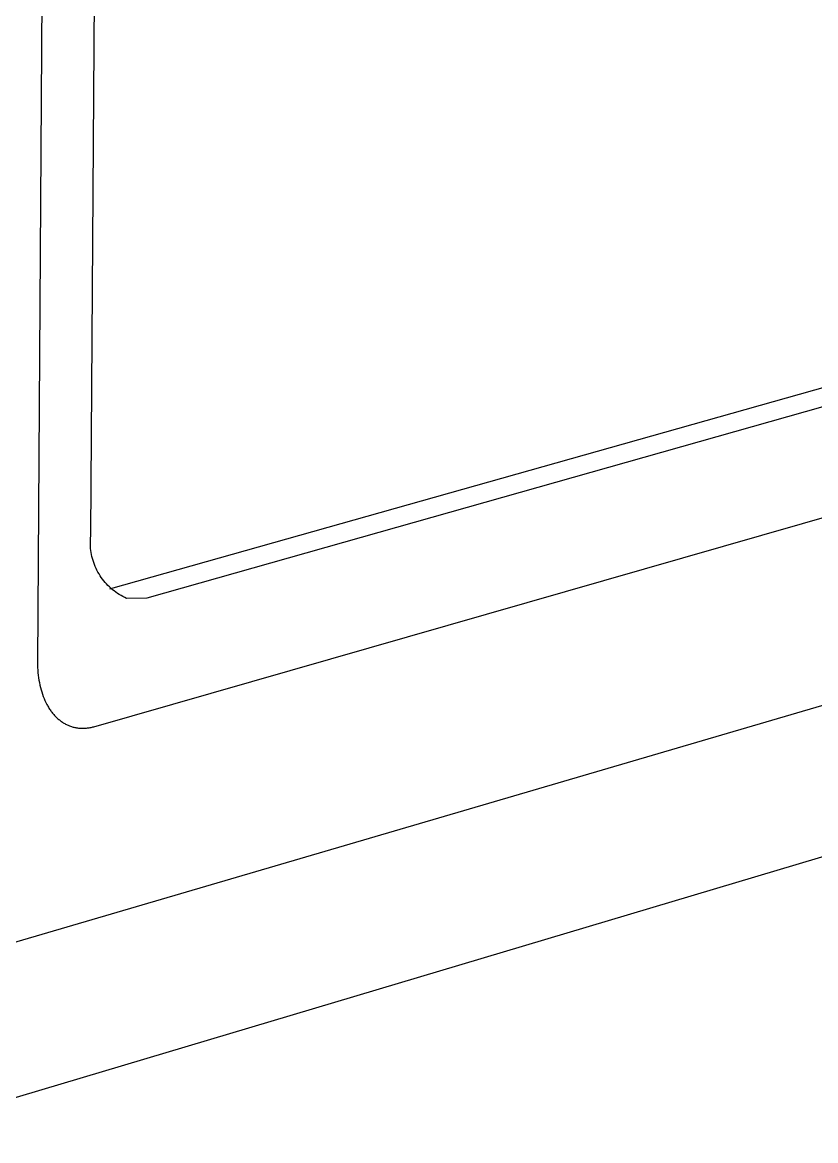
# Model space of a CAD drawing. Header units: millimetres. Extents: x -573 to 3430, y 0 to 3769.
# Drawn here: x 1598.16 to 1614.47, y 269.02 to 292 of the extents above; entities that cross this region are included whole.
import ezdxf

# ---------------------------------------------------------------- set-up
doc = ezdxf.new("R2010")
doc.units = ezdxf.units.MM
doc.layers.add('01 Basic thick', color=7, linetype='Continuous', lineweight=35)

msp = doc.modelspace()

# ---------------------------------------------------------------- linework, layer by layer
at = {"layer": '01 Basic thick', "lineweight": -3}
for p, q in [((1598.736, 320.706), (1598.475, 278.843)), ((1599.573, 281.485), (1599.824, 319.785)), ((1599.979, 280.363), (1640.004, 291.645)), ((1640.742, 291.472), (1600.723, 280.165)), ((1656.379, 290.189), (1584.381, 269.102)), ((1599.633, 277.523), (1643.961, 290.218)), ((1583.728, 265.642), (1653.498, 286.442)), ((1599.561, 281.314), (1599.562, 281.357)), ((1599.561, 281.272), (1599.561, 281.314)), ((1599.562, 281.357), (1599.564, 281.4)), ((1599.564, 281.4), (1599.568, 281.443)), ((1599.568, 281.443), (1599.573, 281.485)), ((1599.563, 281.229), (1599.561, 281.272)), ((1599.566, 281.186), (1599.563, 281.229)), ((1599.571, 281.144), (1599.566, 281.186)), ((1599.577, 281.101), (1599.571, 281.144)), ((1599.585, 281.059), (1599.577, 281.101)), ((1599.594, 281.017), (1599.585, 281.059)), ((1599.605, 280.976), (1599.594, 281.017)), ((1599.617, 280.935), (1599.605, 280.976)), ((1599.63, 280.894), (1599.617, 280.935)), ((1599.645, 280.854), (1599.63, 280.894)), ((1599.661, 280.814), (1599.645, 280.854)), ((1599.678, 280.775), (1599.661, 280.814)), ((1599.697, 280.737), (1599.678, 280.775)), ((1599.717, 280.699), (1599.697, 280.737)), ((1599.739, 280.662), (1599.717, 280.699)), ((1599.761, 280.625), (1599.739, 280.662)), ((1599.785, 280.59), (1599.761, 280.625)), ((1599.81, 280.555), (1599.785, 280.59)), ((1599.836, 280.521), (1599.81, 280.555)), ((1599.864, 280.488), (1599.836, 280.521)), ((1599.892, 280.456), (1599.864, 280.488)), ((1599.922, 280.425), (1599.892, 280.456)), ((1599.952, 280.395), (1599.922, 280.425)), ((1599.984, 280.366), (1599.952, 280.395)), ((1599.962, 280.358), (1599.979, 280.363)), ((1600.016, 280.338), (1599.984, 280.366)), ((1600.05, 280.312), (1600.016, 280.338)), ((1600.084, 280.286), (1600.05, 280.312)), ((1600.119, 280.262), (1600.084, 280.286)), ((1600.155, 280.239), (1600.119, 280.262)), ((1600.192, 280.217), (1600.155, 280.239)), ((1600.229, 280.196), (1600.192, 280.217)), ((1600.268, 280.177), (1600.229, 280.196)), ((1600.306, 280.159), (1600.268, 280.177)), ((1600.723, 280.165), (1600.306, 280.159)), ((1598.475, 278.843), (1598.475, 278.79)), ((1598.475, 278.79), (1598.476, 278.737)), ((1598.476, 278.737), (1598.479, 278.684)), ((1598.479, 278.684), (1598.483, 278.631)), ((1598.483, 278.631), (1598.489, 278.58)), ((1598.489, 278.58), (1598.495, 278.528)), ((1598.495, 278.528), (1598.503, 278.478)), ((1598.503, 278.478), (1598.512, 278.428)), ((1598.512, 278.428), (1598.522, 278.378)), ((1598.522, 278.378), (1598.534, 278.33)), ((1598.534, 278.33), (1598.546, 278.282)), ((1598.546, 278.282), (1598.56, 278.236)), ((1598.56, 278.236), (1598.575, 278.19)), ((1598.575, 278.19), (1598.591, 278.146)), ((1598.591, 278.146), (1598.608, 278.102)), ((1598.608, 278.102), (1598.626, 278.06)), ((1598.626, 278.06), (1598.646, 278.019)), ((1598.646, 278.019), (1598.666, 277.98)), ((1598.666, 277.98), (1598.677, 277.96)), ((1598.677, 277.96), (1598.688, 277.941)), ((1598.688, 277.941), (1598.699, 277.923)), ((1598.699, 277.923), (1598.71, 277.904)), ((1598.71, 277.904), (1598.722, 277.886)), ((1598.722, 277.886), (1598.734, 277.869)), ((1598.734, 277.869), (1598.746, 277.851)), ((1598.746, 277.851), (1598.758, 277.834)), ((1598.758, 277.834), (1598.771, 277.818)), ((1598.771, 277.818), (1598.784, 277.802)), ((1598.784, 277.802), (1598.797, 277.786)), ((1598.797, 277.786), (1598.81, 277.77)), ((1598.81, 277.77), (1598.823, 277.755)), ((1598.823, 277.755), (1598.837, 277.741)), ((1598.837, 277.741), (1598.851, 277.726)), ((1598.851, 277.726), (1598.865, 277.712)), ((1598.865, 277.712), (1598.88, 277.699)), ((1598.88, 277.699), (1598.894, 277.686)), ((1598.894, 277.686), (1598.909, 277.673)), ((1598.909, 277.673), (1598.924, 277.661)), ((1598.924, 277.661), (1598.939, 277.649)), ((1598.939, 277.649), (1598.954, 277.637)), ((1598.954, 277.637), (1598.97, 277.626)), ((1598.97, 277.626), (1598.986, 277.615)), ((1598.986, 277.615), (1599.002, 277.605)), ((1599.002, 277.605), (1599.018, 277.595)), ((1599.018, 277.595), (1599.034, 277.586)), ((1599.034, 277.586), (1599.05, 277.577)), ((1599.05, 277.577), (1599.067, 277.569)), ((1599.067, 277.569), (1599.084, 277.56)), ((1599.084, 277.56), (1599.101, 277.553)), ((1599.101, 277.553), (1599.118, 277.546)), ((1599.118, 277.546), (1599.135, 277.539)), ((1599.135, 277.539), (1599.152, 277.532)), ((1599.152, 277.532), (1599.17, 277.527)), ((1599.17, 277.527), (1599.187, 277.521)), ((1599.187, 277.521), (1599.205, 277.516)), ((1599.205, 277.516), (1599.223, 277.511)), ((1599.223, 277.511), (1599.241, 277.507)), ((1599.241, 277.507), (1599.259, 277.504)), ((1599.259, 277.504), (1599.277, 277.5)), ((1599.277, 277.5), (1599.295, 277.498)), ((1599.295, 277.498), (1599.314, 277.495)), ((1599.314, 277.495), (1599.332, 277.493)), ((1599.332, 277.493), (1599.351, 277.492)), ((1599.351, 277.492), (1599.369, 277.491)), ((1599.369, 277.491), (1599.388, 277.49)), ((1599.388, 277.49), (1599.407, 277.49)), ((1599.407, 277.49), (1599.425, 277.49)), ((1599.425, 277.49), (1599.444, 277.491)), ((1599.444, 277.491), (1599.463, 277.492)), ((1599.463, 277.492), (1599.482, 277.494)), ((1599.482, 277.494), (1599.5, 277.496)), ((1599.5, 277.496), (1599.519, 277.498)), ((1599.519, 277.498), (1599.538, 277.501)), ((1599.538, 277.501), (1599.557, 277.505)), ((1599.557, 277.505), (1599.576, 277.509)), ((1599.576, 277.509), (1599.595, 277.513)), ((1599.595, 277.513), (1599.614, 277.518)), ((1599.614, 277.518), (1599.633, 277.523))]:
    msp.add_line(p, q, dxfattribs=at)

doc.saveas('drawing.dxf')
